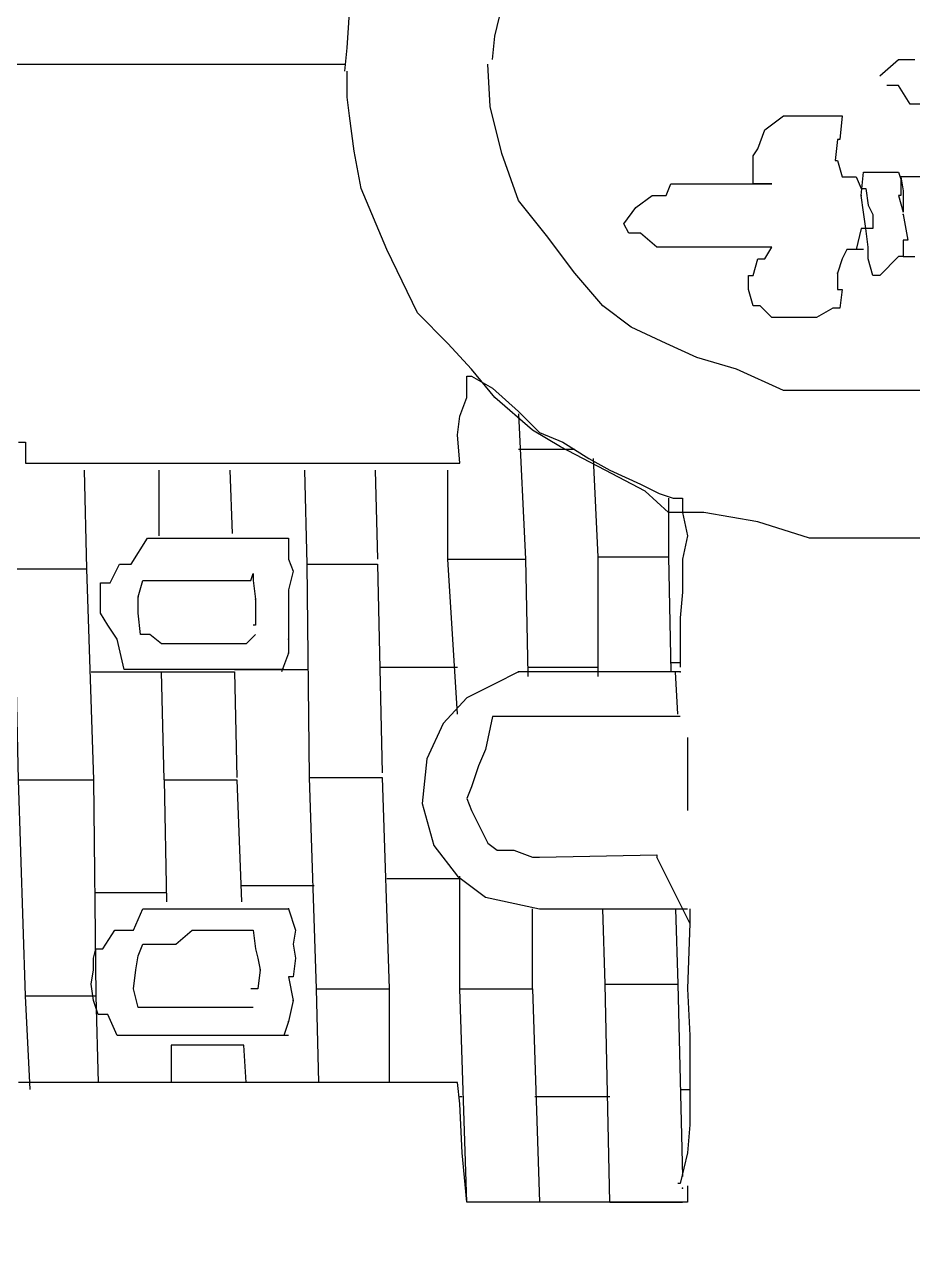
# Model space of a CAD drawing. Extents: x 747954 to 748544, y 4316381 to 4317408.
# Drawn here: x 747988.38 to 747992.16, y 4317237.16 to 4317242.35 of the extents above; entities that cross this region are included whole.
import ezdxf

# ---------------------------------------------------------------- set-up
doc = ezdxf.new("R2010")
doc.units = 0
doc.layers.get('0').update_dxf_attribs({"linetype": 'CONTINUOUS'})

msp = doc.modelspace()

# ---------------------------------------------------------------- linework, layer by layer
at = {"color": 0, "linetype": 'CONTINUOUS'}
for p, q in [((747989.75, 4317242.25), (747989.77, 4317242.53)), ((747989.75, 4317242.25), (747989.77, 4317242.53)), ((747990.38, 4317242.3), (747990.42, 4317242.47)), ((747990.38, 4317242.3), (747990.42, 4317242.47)), ((747990.37, 4317242.2), (747990.38, 4317242.3)), ((747990.37, 4317242.2), (747990.38, 4317242.3)), ((747989.74, 4317242.15), (747989.75, 4317242.25)), ((747989.74, 4317242.15), (747989.75, 4317242.25)), ((747988.19, 4317242.18), (747988.97, 4317242.18)), ((747988.19, 4317242.18), (747988.97, 4317242.18)), ((747988.97, 4317242.18), (747989.59, 4317242.18)), ((747988.97, 4317242.18), (747989.59, 4317242.18)), ((747989.59, 4317242.18), (747989.74, 4317242.18)), ((747989.59, 4317242.18), (747989.74, 4317242.18)), ((747990.36, 4317242), (747990.35, 4317242.18)), ((747990.36, 4317242), (747990.35, 4317242.18)), ((747992.02, 4317242.13), (747992.1, 4317242.2)), ((747992.02, 4317242.13), (747992.1, 4317242.2)), ((747992.1, 4317242.2), (747992.17, 4317242.2)), ((747992.1, 4317242.2), (747992.17, 4317242.2)), ((747989.75, 4317242.04), (747989.75, 4317242.15)), ((747989.75, 4317242.04), (747989.75, 4317242.15)), ((747992.1, 4317242.09), (747992.05, 4317242.09)), ((747992.1, 4317242.09), (747992.05, 4317242.09)), ((747992.15, 4317242.01), (747992.1, 4317242.09)), ((747992.15, 4317242.01), (747992.1, 4317242.09)), ((747989.76, 4317241.96), (747989.75, 4317242.04)), ((747989.76, 4317241.96), (747989.75, 4317242.04)), ((747992.22, 4317242.01), (747992.15, 4317242.01)), ((747992.22, 4317242.01), (747992.15, 4317242.01)), ((747989.78, 4317241.81), (747989.76, 4317241.96)), ((747989.78, 4317241.81), (747989.76, 4317241.96)), ((747990.41, 4317241.8), (747990.36, 4317242)), ((747990.41, 4317241.8), (747990.36, 4317242)), ((747991.53, 4317241.9), (747991.61, 4317241.96)), ((747991.53, 4317241.9), (747991.61, 4317241.96)), ((747991.61, 4317241.96), (747991.68, 4317241.96)), ((747991.61, 4317241.96), (747991.68, 4317241.96)), ((747991.68, 4317241.96), (747991.76, 4317241.96)), ((747991.68, 4317241.96), (747991.76, 4317241.96)), ((747991.76, 4317241.96), (747991.81, 4317241.96)), ((747991.76, 4317241.96), (747991.81, 4317241.96)), ((747991.81, 4317241.96), (747991.86, 4317241.96)), ((747991.81, 4317241.96), (747991.86, 4317241.96)), ((747991.86, 4317241.96), (747991.85, 4317241.86)), ((747991.86, 4317241.96), (747991.85, 4317241.86)), ((747991.5, 4317241.82), (747991.53, 4317241.9)), ((747991.5, 4317241.82), (747991.53, 4317241.9)), ((747991.84, 4317241.86), (747991.83, 4317241.77)), ((747991.84, 4317241.86), (747991.83, 4317241.77)), ((747991.85, 4317241.86), (747991.84, 4317241.86)), ((747991.85, 4317241.86), (747991.84, 4317241.86)), ((747989.81, 4317241.65), (747989.78, 4317241.81)), ((747989.81, 4317241.65), (747989.78, 4317241.81)), ((747990.48, 4317241.6), (747990.41, 4317241.8)), ((747990.48, 4317241.6), (747990.41, 4317241.8)), ((747991.48, 4317241.79), (747991.5, 4317241.82)), ((747991.48, 4317241.79), (747991.5, 4317241.82)), ((747991.48, 4317241.67), (747991.48, 4317241.79)), ((747991.48, 4317241.67), (747991.48, 4317241.79)), ((747991.83, 4317241.77), (747991.84, 4317241.77)), ((747991.83, 4317241.77), (747991.84, 4317241.77)), ((747991.84, 4317241.77), (747991.86, 4317241.7)), ((747991.84, 4317241.77), (747991.86, 4317241.7)), ((747991.86, 4317241.7), (747991.88, 4317241.7)), ((747991.86, 4317241.7), (747991.88, 4317241.7)), ((747991.88, 4317241.7), (747991.92, 4317241.7)), ((747991.88, 4317241.7), (747991.92, 4317241.7)), ((747991.92, 4317241.7), (747991.94, 4317241.65)), ((747991.92, 4317241.7), (747991.94, 4317241.65)), ((747991.94, 4317241.62), (747991.95, 4317241.72)), ((747991.94, 4317241.62), (747991.95, 4317241.72)), ((747991.95, 4317241.72), (747991.99, 4317241.72)), ((747991.95, 4317241.72), (747991.99, 4317241.72)), ((747991.99, 4317241.72), (747992.02, 4317241.72)), ((747991.99, 4317241.72), (747992.02, 4317241.72)), ((747992.02, 4317241.72), (747992.06, 4317241.72)), ((747992.02, 4317241.72), (747992.06, 4317241.72)), ((747992.06, 4317241.72), (747992.1, 4317241.72)), ((747992.06, 4317241.72), (747992.1, 4317241.72)), ((747992.1, 4317241.72), (747992.11, 4317241.69)), ((747992.1, 4317241.72), (747992.11, 4317241.69)), ((747992.12, 4317241.7), (747992.11, 4317241.7)), ((747992.11, 4317241.7), (747992.12, 4317241.64)), ((747992.12, 4317241.7), (747992.11, 4317241.7)), ((747992.11, 4317241.7), (747992.12, 4317241.64)), ((747992.11, 4317241.69), (747992.11, 4317241.62)), ((747992.11, 4317241.69), (747992.11, 4317241.62)), ((747992.15, 4317241.7), (747992.12, 4317241.7)), ((747992.15, 4317241.7), (747992.12, 4317241.7)), ((747992.2, 4317241.7), (747992.15, 4317241.7)), ((747992.2, 4317241.7), (747992.15, 4317241.7)), ((747989.92, 4317241.39), (747989.81, 4317241.65)), ((747989.92, 4317241.39), (747989.81, 4317241.65)), ((747991.11, 4317241.62), (747991.13, 4317241.67)), ((747991.11, 4317241.62), (747991.13, 4317241.67)), ((747991.13, 4317241.67), (747991.21, 4317241.67)), ((747991.13, 4317241.67), (747991.21, 4317241.67)), ((747991.21, 4317241.67), (747991.26, 4317241.67)), ((747991.21, 4317241.67), (747991.26, 4317241.67)), ((747991.26, 4317241.67), (747991.35, 4317241.67)), ((747991.26, 4317241.67), (747991.35, 4317241.67)), ((747991.35, 4317241.67), (747991.44, 4317241.67)), ((747991.35, 4317241.67), (747991.44, 4317241.67)), ((747991.44, 4317241.67), (747991.48, 4317241.67)), ((747991.44, 4317241.67), (747991.48, 4317241.67)), ((747991.48, 4317241.67), (747991.52, 4317241.67)), ((747991.52, 4317241.67), (747991.48, 4317241.67)), ((747991.48, 4317241.67), (747991.52, 4317241.67)), ((747991.52, 4317241.67), (747991.48, 4317241.67)), ((747991.52, 4317241.67), (747991.56, 4317241.67)), ((747991.56, 4317241.67), (747991.52, 4317241.67)), ((747991.52, 4317241.67), (747991.56, 4317241.67)), ((747991.56, 4317241.67), (747991.52, 4317241.67)), ((747991.94, 4317241.65), (747991.96, 4317241.65)), ((747991.94, 4317241.65), (747991.96, 4317241.65)), ((747991.96, 4317241.65), (747991.97, 4317241.58)), ((747991.96, 4317241.65), (747991.97, 4317241.58)), ((747992.12, 4317241.64), (747992.12, 4317241.62)), ((747992.12, 4317241.64), (747992.12, 4317241.62)), ((747990.6, 4317241.45), (747990.48, 4317241.6)), ((747990.6, 4317241.45), (747990.48, 4317241.6)), ((747990.98, 4317241.57), (747991.05, 4317241.62)), ((747990.98, 4317241.57), (747991.05, 4317241.62)), ((747991.05, 4317241.62), (747991.11, 4317241.62)), ((747991.05, 4317241.62), (747991.11, 4317241.62)), ((747991.95, 4317241.55), (747991.94, 4317241.62)), ((747991.95, 4317241.55), (747991.94, 4317241.62)), ((747992.11, 4317241.62), (747992.1, 4317241.62)), ((747992.1, 4317241.62), (747992.12, 4317241.55)), ((747992.11, 4317241.62), (747992.1, 4317241.62)), ((747992.1, 4317241.62), (747992.12, 4317241.55)), ((747992.12, 4317241.62), (747992.12, 4317241.55)), ((747992.12, 4317241.62), (747992.12, 4317241.55)), ((747990.93, 4317241.5), (747990.98, 4317241.57)), ((747990.93, 4317241.5), (747990.98, 4317241.57)), ((747991.96, 4317241.48), (747991.95, 4317241.55)), ((747991.96, 4317241.48), (747991.95, 4317241.55)), ((747991.97, 4317241.58), (747991.99, 4317241.54)), ((747991.97, 4317241.58), (747991.99, 4317241.54)), ((747991.99, 4317241.54), (747991.99, 4317241.48)), ((747991.99, 4317241.54), (747991.99, 4317241.48)), ((747992.12, 4317241.54), (747992.14, 4317241.43)), ((747992.12, 4317241.54), (747992.14, 4317241.43)), ((747990.95, 4317241.46), (747990.93, 4317241.5)), ((747990.95, 4317241.46), (747990.93, 4317241.5)), ((747990.72, 4317241.29), (747990.6, 4317241.45)), ((747990.72, 4317241.29), (747990.6, 4317241.45)), ((747991, 4317241.46), (747990.95, 4317241.46)), ((747991, 4317241.46), (747990.95, 4317241.46)), ((747991.07, 4317241.4), (747991, 4317241.46)), ((747991.07, 4317241.4), (747991, 4317241.46)), ((747991.94, 4317241.48), (747991.92, 4317241.39)), ((747991.94, 4317241.48), (747991.92, 4317241.39)), ((747991.96, 4317241.48), (747991.94, 4317241.48)), ((747991.96, 4317241.48), (747991.94, 4317241.48)), ((747991.97, 4317241.4), (747991.96, 4317241.48)), ((747991.99, 4317241.48), (747991.96, 4317241.48)), ((747991.97, 4317241.4), (747991.96, 4317241.48)), ((747991.99, 4317241.48), (747991.96, 4317241.48)), ((747992.14, 4317241.43), (747992.12, 4317241.43)), ((747992.12, 4317241.43), (747992.12, 4317241.36)), ((747992.14, 4317241.43), (747992.12, 4317241.43)), ((747992.12, 4317241.43), (747992.12, 4317241.36)), ((747990.05, 4317241.12), (747989.92, 4317241.39)), ((747990.05, 4317241.12), (747989.92, 4317241.39)), ((747991.17, 4317241.4), (747991.07, 4317241.4)), ((747991.17, 4317241.4), (747991.07, 4317241.4)), ((747991.26, 4317241.4), (747991.17, 4317241.4)), ((747991.26, 4317241.4), (747991.17, 4317241.4)), ((747991.33, 4317241.4), (747991.26, 4317241.4)), ((747991.33, 4317241.4), (747991.26, 4317241.4)), ((747991.38, 4317241.4), (747991.33, 4317241.4)), ((747991.38, 4317241.4), (747991.33, 4317241.4)), ((747991.44, 4317241.4), (747991.38, 4317241.4)), ((747991.44, 4317241.4), (747991.38, 4317241.4)), ((747991.51, 4317241.4), (747991.44, 4317241.4)), ((747991.51, 4317241.4), (747991.44, 4317241.4)), ((747991.56, 4317241.4), (747991.51, 4317241.4)), ((747991.56, 4317241.4), (747991.51, 4317241.4)), ((747991.53, 4317241.35), (747991.56, 4317241.4)), ((747991.53, 4317241.35), (747991.56, 4317241.4)), ((747991.88, 4317241.39), (747991.86, 4317241.35)), ((747991.88, 4317241.39), (747991.86, 4317241.35)), ((747991.92, 4317241.39), (747991.88, 4317241.39)), ((747991.92, 4317241.39), (747991.88, 4317241.39)), ((747991.95, 4317241.39), (747991.92, 4317241.39)), ((747991.95, 4317241.39), (747991.92, 4317241.39)), ((747991.97, 4317241.35), (747991.97, 4317241.4)), ((747991.97, 4317241.35), (747991.97, 4317241.4)), ((747991.48, 4317241.28), (747991.5, 4317241.35)), ((747991.48, 4317241.28), (747991.5, 4317241.35)), ((747991.5, 4317241.35), (747991.53, 4317241.35)), ((747991.5, 4317241.35), (747991.53, 4317241.35)), ((747991.86, 4317241.35), (747991.84, 4317241.29)), ((747991.86, 4317241.35), (747991.84, 4317241.29)), ((747991.99, 4317241.28), (747991.97, 4317241.35)), ((747991.99, 4317241.28), (747991.97, 4317241.35)), ((747992.1, 4317241.36), (747992.02, 4317241.28)), ((747992.1, 4317241.36), (747992.02, 4317241.28)), ((747992.12, 4317241.36), (747992.1, 4317241.36)), ((747992.12, 4317241.36), (747992.1, 4317241.36)), ((747992.12, 4317241.36), (747992.17, 4317241.36)), ((747992.12, 4317241.36), (747992.17, 4317241.36)), ((747990.84, 4317241.15), (747990.72, 4317241.29)), ((747990.84, 4317241.15), (747990.72, 4317241.29)), ((747991.46, 4317241.22), (747991.46, 4317241.28)), ((747991.46, 4317241.28), (747991.48, 4317241.28)), ((747991.46, 4317241.22), (747991.46, 4317241.28)), ((747991.46, 4317241.28), (747991.48, 4317241.28)), ((747991.84, 4317241.29), (747991.84, 4317241.22)), ((747991.84, 4317241.29), (747991.84, 4317241.22)), ((747992.02, 4317241.28), (747991.99, 4317241.28)), ((747992.02, 4317241.28), (747991.99, 4317241.28)), ((747991.48, 4317241.15), (747991.46, 4317241.22)), ((747991.48, 4317241.15), (747991.46, 4317241.22)), ((747991.84, 4317241.22), (747991.86, 4317241.22)), ((747991.84, 4317241.22), (747991.86, 4317241.22)), ((747991.86, 4317241.22), (747991.85, 4317241.14)), ((747991.86, 4317241.22), (747991.85, 4317241.14)), ((747990.18, 4317240.99), (747990.05, 4317241.12)), ((747990.18, 4317240.99), (747990.05, 4317241.12)), ((747990.96, 4317241.06), (747990.84, 4317241.15)), ((747990.96, 4317241.06), (747990.84, 4317241.15)), ((747991.51, 4317241.15), (747991.48, 4317241.15)), ((747991.51, 4317241.15), (747991.48, 4317241.15)), ((747991.56, 4317241.1), (747991.51, 4317241.15)), ((747991.56, 4317241.1), (747991.51, 4317241.15)), ((747991.82, 4317241.14), (747991.75, 4317241.1)), ((747991.82, 4317241.14), (747991.75, 4317241.1)), ((747991.85, 4317241.14), (747991.82, 4317241.14)), ((747991.85, 4317241.14), (747991.82, 4317241.14)), ((747991.62, 4317241.1), (747991.56, 4317241.1)), ((747991.62, 4317241.1), (747991.56, 4317241.1)), ((747991.67, 4317241.1), (747991.62, 4317241.1)), ((747991.67, 4317241.1), (747991.62, 4317241.1)), ((747991.75, 4317241.1), (747991.67, 4317241.1)), ((747991.75, 4317241.1), (747991.67, 4317241.1)), ((747991.11, 4317240.99), (747990.96, 4317241.06)), ((747991.11, 4317240.99), (747990.96, 4317241.06)), ((747990.28, 4317240.88), (747990.18, 4317240.99)), ((747990.28, 4317240.88), (747990.18, 4317240.99)), ((747991.24, 4317240.93), (747991.11, 4317240.99)), ((747991.24, 4317240.93), (747991.11, 4317240.99)), ((747991.41, 4317240.88), (747991.24, 4317240.93)), ((747991.41, 4317240.88), (747991.24, 4317240.93)), ((747990.38, 4317240.76), (747990.28, 4317240.88)), ((747990.38, 4317240.76), (747990.28, 4317240.88)), ((747991.61, 4317240.79), (747991.41, 4317240.88)), ((747991.61, 4317240.79), (747991.41, 4317240.88)), ((747990.26, 4317240.8), (747990.26, 4317240.85)), ((747990.26, 4317240.85), (747990.28, 4317240.85)), ((747990.26, 4317240.8), (747990.26, 4317240.85)), ((747990.26, 4317240.85), (747990.28, 4317240.85)), ((747990.28, 4317240.85), (747990.37, 4317240.8)), ((747990.28, 4317240.85), (747990.37, 4317240.8)), ((747990.23, 4317240.68), (747990.26, 4317240.76)), ((747990.23, 4317240.68), (747990.26, 4317240.76)), ((747990.26, 4317240.76), (747990.26, 4317240.8)), ((747990.26, 4317240.76), (747990.26, 4317240.8)), ((747990.37, 4317240.8), (747990.48, 4317240.7)), ((747990.37, 4317240.8), (747990.48, 4317240.7)), ((747990.54, 4317240.62), (747990.38, 4317240.76)), ((747990.54, 4317240.62), (747990.38, 4317240.76)), ((747991.81, 4317240.79), (747991.61, 4317240.79)), ((747991.81, 4317240.79), (747991.61, 4317240.79)), ((747992, 4317240.79), (747991.81, 4317240.79)), ((747992, 4317240.79), (747991.81, 4317240.79)), ((747992.2, 4317240.79), (747992, 4317240.79)), ((747992.2, 4317240.79), (747992, 4317240.79)), ((747990.22, 4317240.6), (747990.23, 4317240.68)), ((747990.22, 4317240.6), (747990.23, 4317240.68)), ((747990.48, 4317240.7), (747990.57, 4317240.61)), ((747990.48, 4317240.7), (747990.57, 4317240.61)), ((747990.48, 4317240.69), (747990.51, 4317240.07)), ((747990.48, 4317240.69), (747990.51, 4317240.07)), ((747990.23, 4317240.48), (747990.22, 4317240.6)), ((747990.23, 4317240.48), (747990.22, 4317240.6)), ((747990.66, 4317240.55), (747990.54, 4317240.62)), ((747990.66, 4317240.55), (747990.54, 4317240.62)), ((747990.57, 4317240.61), (747990.67, 4317240.57)), ((747990.57, 4317240.61), (747990.67, 4317240.57)), ((747988.35, 4317240.57), (747988.38, 4317240.57)), ((747988.35, 4317240.57), (747988.38, 4317240.57)), ((747988.38, 4317240.57), (747988.38, 4317240.48)), ((747988.38, 4317240.57), (747988.38, 4317240.48)), ((747990.85, 4317240.45), (747990.66, 4317240.55)), ((747990.85, 4317240.45), (747990.66, 4317240.55)), ((747990.67, 4317240.57), (747990.78, 4317240.5)), ((747990.67, 4317240.57), (747990.78, 4317240.5)), ((747990.48, 4317240.54), (747990.72, 4317240.54)), ((747990.48, 4317240.54), (747990.72, 4317240.54)), ((747990.78, 4317240.5), (747990.87, 4317240.45)), ((747990.78, 4317240.5), (747990.87, 4317240.45)), ((747990.82, 4317240.08), (747990.8, 4317240.5)), ((747990.82, 4317240.08), (747990.8, 4317240.5)), ((747988.38, 4317240.48), (747988.43, 4317240.48)), ((747988.38, 4317240.48), (747988.43, 4317240.48)), ((747988.43, 4317240.48), (747988.57, 4317240.48)), ((747988.43, 4317240.48), (747988.57, 4317240.48)), ((747988.57, 4317240.48), (747988.87, 4317240.48)), ((747988.57, 4317240.48), (747988.87, 4317240.48)), ((747988.63, 4317240.45), (747988.64, 4317240.03)), ((747988.63, 4317240.45), (747988.64, 4317240.03)), ((747988.87, 4317240.48), (747989.14, 4317240.48)), ((747988.87, 4317240.48), (747989.14, 4317240.48)), ((747988.95, 4317240.17), (747988.95, 4317240.45)), ((747988.95, 4317240.17), (747988.95, 4317240.45)), ((747989.14, 4317240.48), (747989.31, 4317240.48)), ((747989.14, 4317240.48), (747989.31, 4317240.48)), ((747989.25, 4317240.45), (747989.26, 4317240.18)), ((747989.25, 4317240.45), (747989.26, 4317240.18)), ((747989.31, 4317240.48), (747989.47, 4317240.48)), ((747989.31, 4317240.48), (747989.47, 4317240.48)), ((747989.47, 4317240.48), (747989.62, 4317240.48)), ((747989.47, 4317240.48), (747989.62, 4317240.48)), ((747989.58, 4317240.05), (747989.57, 4317240.45)), ((747989.58, 4317240.05), (747989.57, 4317240.45)), ((747989.62, 4317240.48), (747989.81, 4317240.48)), ((747989.62, 4317240.48), (747989.81, 4317240.48)), ((747989.81, 4317240.48), (747989.95, 4317240.48)), ((747989.81, 4317240.48), (747989.95, 4317240.48)), ((747989.87, 4317240.45), (747989.88, 4317240.07)), ((747989.87, 4317240.45), (747989.88, 4317240.07)), ((747989.95, 4317240.48), (747990.09, 4317240.48)), ((747989.95, 4317240.48), (747990.09, 4317240.48)), ((747990.09, 4317240.48), (747990.15, 4317240.48)), ((747990.09, 4317240.48), (747990.15, 4317240.48)), ((747990.15, 4317240.48), (747990.21, 4317240.48)), ((747990.15, 4317240.48), (747990.21, 4317240.48)), ((747990.18, 4317240.07), (747990.18, 4317240.45)), ((747990.18, 4317240.07), (747990.18, 4317240.45)), ((747990.21, 4317240.48), (747990.23, 4317240.48)), ((747990.21, 4317240.48), (747990.23, 4317240.48)), ((747991.02, 4317240.36), (747990.85, 4317240.45)), ((747991.02, 4317240.36), (747990.85, 4317240.45)), ((747990.87, 4317240.45), (747991, 4317240.39)), ((747990.87, 4317240.45), (747991, 4317240.39)), ((747991, 4317240.39), (747991.08, 4317240.35)), ((747991, 4317240.39), (747991.08, 4317240.35)), ((747991.12, 4317240.27), (747991.02, 4317240.36)), ((747991.12, 4317240.27), (747991.02, 4317240.36)), ((747991.08, 4317240.35), (747991.14, 4317240.33)), ((747991.08, 4317240.35), (747991.14, 4317240.33)), ((747991.12, 4317240.33), (747991.12, 4317240.08)), ((747991.12, 4317240.33), (747991.12, 4317240.08)), ((747991.14, 4317240.33), (747991.18, 4317240.33)), ((747991.14, 4317240.33), (747991.18, 4317240.33)), ((747991.18, 4317240.33), (747991.18, 4317240.27)), ((747991.18, 4317240.33), (747991.18, 4317240.27)), ((747991.27, 4317240.27), (747991.12, 4317240.27)), ((747991.27, 4317240.27), (747991.12, 4317240.27)), ((747991.18, 4317240.27), (747991.2, 4317240.17)), ((747991.18, 4317240.27), (747991.2, 4317240.17)), ((747991.5, 4317240.23), (747991.27, 4317240.27)), ((747991.5, 4317240.23), (747991.27, 4317240.27)), ((747991.72, 4317240.16), (747991.5, 4317240.23)), ((747991.72, 4317240.16), (747991.5, 4317240.23)), ((747988.83, 4317240.05), (747988.9, 4317240.16)), ((747988.83, 4317240.05), (747988.9, 4317240.16)), ((747988.9, 4317240.16), (747988.96, 4317240.16)), ((747988.9, 4317240.16), (747988.96, 4317240.16)), ((747988.96, 4317240.16), (747989.03, 4317240.16)), ((747988.96, 4317240.16), (747989.03, 4317240.16)), ((747989.03, 4317240.16), (747989.1, 4317240.16)), ((747989.03, 4317240.16), (747989.1, 4317240.16)), ((747989.1, 4317240.16), (747989.19, 4317240.16)), ((747989.1, 4317240.16), (747989.19, 4317240.16)), ((747989.19, 4317240.16), (747989.28, 4317240.16)), ((747989.19, 4317240.16), (747989.28, 4317240.16)), ((747989.28, 4317240.16), (747989.34, 4317240.16)), ((747989.28, 4317240.16), (747989.34, 4317240.16)), ((747989.34, 4317240.16), (747989.39, 4317240.16)), ((747989.34, 4317240.16), (747989.39, 4317240.16)), ((747989.39, 4317240.16), (747989.44, 4317240.16)), ((747989.39, 4317240.16), (747989.44, 4317240.16)), ((747989.44, 4317240.16), (747989.47, 4317240.16)), ((747989.44, 4317240.16), (747989.47, 4317240.16)), ((747989.47, 4317240.16), (747989.5, 4317240.16)), ((747989.47, 4317240.16), (747989.5, 4317240.16)), ((747989.5, 4317240.16), (747989.5, 4317240.07)), ((747989.5, 4317240.16), (747989.5, 4317240.07)), ((747991.2, 4317240.17), (747991.18, 4317240.07)), ((747991.2, 4317240.17), (747991.18, 4317240.07)), ((747991.92, 4317240.16), (747991.72, 4317240.16)), ((747991.92, 4317240.16), (747991.72, 4317240.16)), ((747992.14, 4317240.16), (747991.92, 4317240.16)), ((747992.14, 4317240.16), (747991.92, 4317240.16)), ((747992.32, 4317240.16), (747992.14, 4317240.16)), ((747992.32, 4317240.16), (747992.14, 4317240.16)), ((747988.74, 4317239.97), (747988.78, 4317240.05)), ((747988.74, 4317239.97), (747988.78, 4317240.05)), ((747988.78, 4317240.05), (747988.83, 4317240.05)), ((747988.78, 4317240.05), (747988.83, 4317240.05)), ((747989.5, 4317240.07), (747989.52, 4317240.02)), ((747989.5, 4317240.07), (747989.52, 4317240.02)), ((747991.18, 4317240.07), (747991.18, 4317239.93)), ((747991.18, 4317240.07), (747991.18, 4317239.93)), ((747988.86, 4317239.91), (747988.88, 4317239.98)), ((747988.86, 4317239.91), (747988.88, 4317239.98)), ((747988.88, 4317239.98), (747988.91, 4317239.98)), ((747988.88, 4317239.98), (747988.91, 4317239.98)), ((747988.91, 4317239.98), (747988.96, 4317239.98)), ((747988.91, 4317239.98), (747988.96, 4317239.98)), ((747988.96, 4317239.98), (747989.04, 4317239.98)), ((747988.96, 4317239.98), (747989.04, 4317239.98)), ((747989.04, 4317239.98), (747989.14, 4317239.98)), ((747989.04, 4317239.98), (747989.14, 4317239.98)), ((747989.14, 4317239.98), (747989.2, 4317239.98)), ((747989.14, 4317239.98), (747989.2, 4317239.98)), ((747989.2, 4317239.98), (747989.25, 4317239.98)), ((747989.2, 4317239.98), (747989.25, 4317239.98)), ((747989.25, 4317239.98), (747989.31, 4317239.98)), ((747989.25, 4317239.98), (747989.31, 4317239.98)), ((747989.31, 4317239.98), (747989.34, 4317239.98)), ((747989.31, 4317239.98), (747989.34, 4317239.98)), ((747989.34, 4317239.98), (747989.35, 4317240.01)), ((747989.34, 4317239.98), (747989.35, 4317240.01)), ((747989.35, 4317240.01), (747989.35, 4317239.98)), ((747989.35, 4317240.01), (747989.35, 4317239.98)), ((747989.35, 4317239.98), (747989.36, 4317239.9)), ((747989.35, 4317239.98), (747989.36, 4317239.9)), ((747989.52, 4317240.02), (747989.5, 4317239.94)), ((747989.52, 4317240.02), (747989.5, 4317239.94)), ((747988.7, 4317239.92), (747988.7, 4317239.97)), ((747988.7, 4317239.97), (747988.74, 4317239.97)), ((747988.7, 4317239.92), (747988.7, 4317239.97)), ((747988.7, 4317239.97), (747988.74, 4317239.97)), ((747989.5, 4317239.94), (747989.5, 4317239.9)), ((747989.5, 4317239.94), (747989.5, 4317239.9)), ((747991.18, 4317239.93), (747991.17, 4317239.82)), ((747991.18, 4317239.93), (747991.17, 4317239.82)), ((747988.7, 4317239.84), (747988.7, 4317239.92)), ((747988.7, 4317239.84), (747988.7, 4317239.92)), ((747988.86, 4317239.84), (747988.86, 4317239.91)), ((747988.86, 4317239.84), (747988.86, 4317239.91)), ((747989.36, 4317239.9), (747989.36, 4317239.79)), ((747989.36, 4317239.9), (747989.36, 4317239.79)), ((747989.5, 4317239.9), (747989.5, 4317239.83)), ((747989.5, 4317239.9), (747989.5, 4317239.83)), ((747988.73, 4317239.79), (747988.7, 4317239.84)), ((747988.73, 4317239.79), (747988.7, 4317239.84)), ((747988.87, 4317239.75), (747988.86, 4317239.84)), ((747988.87, 4317239.75), (747988.86, 4317239.84)), ((747989.5, 4317239.83), (747989.5, 4317239.79)), ((747989.5, 4317239.83), (747989.5, 4317239.79)), ((747991.17, 4317239.82), (747991.17, 4317239.71)), ((747991.17, 4317239.82), (747991.17, 4317239.71)), ((747988.77, 4317239.73), (747988.73, 4317239.79)), ((747988.77, 4317239.73), (747988.73, 4317239.79)), ((747989.36, 4317239.79), (747989.35, 4317239.79)), ((747989.36, 4317239.79), (747989.35, 4317239.79)), ((747989.5, 4317239.79), (747989.5, 4317239.73)), ((747989.5, 4317239.79), (747989.5, 4317239.73)), ((747988.8, 4317239.6), (747988.77, 4317239.73)), ((747988.8, 4317239.6), (747988.77, 4317239.73)), ((747988.91, 4317239.75), (747988.87, 4317239.75)), ((747988.91, 4317239.75), (747988.87, 4317239.75)), ((747988.96, 4317239.71), (747988.91, 4317239.75)), ((747988.96, 4317239.71), (747988.91, 4317239.75)), ((747989.36, 4317239.75), (747989.32, 4317239.71)), ((747989.36, 4317239.75), (747989.32, 4317239.71)), ((747989.5, 4317239.73), (747989.5, 4317239.67)), ((747989.5, 4317239.73), (747989.5, 4317239.67)), ((747989.02, 4317239.71), (747988.96, 4317239.71)), ((747989.02, 4317239.71), (747988.96, 4317239.71)), ((747989.05, 4317239.71), (747989.02, 4317239.71)), ((747989.05, 4317239.71), (747989.02, 4317239.71)), ((747989.11, 4317239.71), (747989.05, 4317239.71)), ((747989.11, 4317239.71), (747989.05, 4317239.71)), ((747989.19, 4317239.71), (747989.11, 4317239.71)), ((747989.19, 4317239.71), (747989.11, 4317239.71)), ((747989.27, 4317239.71), (747989.19, 4317239.71)), ((747989.27, 4317239.71), (747989.19, 4317239.71)), ((747989.32, 4317239.71), (747989.27, 4317239.71)), ((747989.32, 4317239.71), (747989.27, 4317239.71)), ((747989.5, 4317239.67), (747989.47, 4317239.59)), ((747989.5, 4317239.67), (747989.47, 4317239.59)), ((747991.17, 4317239.71), (747991.17, 4317239.62)), ((747991.17, 4317239.71), (747991.17, 4317239.62)), ((747991.13, 4317239.63), (747991.17, 4317239.63)), ((747991.13, 4317239.63), (747991.17, 4317239.63)), ((747991.17, 4317239.62), (747991.17, 4317239.61)), ((747991.17, 4317239.62), (747991.17, 4317239.61)), ((747988.66, 4317239.59), (747988.96, 4317239.59)), ((747988.66, 4317239.59), (747988.96, 4317239.59)), ((747988.86, 4317239.6), (747988.8, 4317239.6)), ((747988.86, 4317239.6), (747988.8, 4317239.6)), ((747988.88, 4317239.6), (747988.86, 4317239.6)), ((747988.88, 4317239.6), (747988.86, 4317239.6)), ((747988.98, 4317239.6), (747988.88, 4317239.6)), ((747988.98, 4317239.6), (747988.88, 4317239.6)), ((747989.09, 4317239.6), (747988.98, 4317239.6)), ((747989.09, 4317239.6), (747988.98, 4317239.6)), ((747989.16, 4317239.6), (747989.09, 4317239.6)), ((747989.16, 4317239.6), (747989.09, 4317239.6)), ((747989.24, 4317239.6), (747989.16, 4317239.6)), ((747989.24, 4317239.6), (747989.16, 4317239.6)), ((747989.38, 4317239.6), (747989.24, 4317239.6)), ((747989.38, 4317239.6), (747989.24, 4317239.6)), ((747989.27, 4317239.6), (747989.58, 4317239.6)), ((747989.27, 4317239.6), (747989.58, 4317239.6)), ((747989.48, 4317239.6), (747989.38, 4317239.6)), ((747989.48, 4317239.6), (747989.38, 4317239.6)), ((747989.89, 4317239.61), (747990.22, 4317239.61)), ((747989.89, 4317239.61), (747990.22, 4317239.61)), ((747990.48, 4317239.59), (747990.38, 4317239.54)), ((747990.48, 4317239.59), (747990.38, 4317239.54)), ((747990.52, 4317239.59), (747990.48, 4317239.59)), ((747990.52, 4317239.59), (747990.48, 4317239.59)), ((747990.52, 4317239.61), (747990.82, 4317239.61)), ((747990.52, 4317239.61), (747990.82, 4317239.61)), ((747991.17, 4317239.59), (747990.52, 4317239.59)), ((747991.17, 4317239.59), (747990.52, 4317239.59)), ((747991.16, 4317239.41), (747991.15, 4317239.59)), ((747991.16, 4317239.41), (747991.15, 4317239.59)), ((747990.38, 4317239.54), (747990.26, 4317239.48)), ((747990.38, 4317239.54), (747990.26, 4317239.48)), ((747990.26, 4317239.48), (747990.16, 4317239.37)), ((747990.26, 4317239.48), (747990.16, 4317239.37)), ((747990.16, 4317239.37), (747990.09, 4317239.22)), ((747990.16, 4317239.37), (747990.09, 4317239.22)), ((747990.37, 4317239.4), (747990.34, 4317239.26)), ((747990.37, 4317239.4), (747990.34, 4317239.26)), ((747990.42, 4317239.4), (747990.37, 4317239.4)), ((747990.42, 4317239.4), (747990.37, 4317239.4)), ((747990.46, 4317239.4), (747990.42, 4317239.4)), ((747990.46, 4317239.4), (747990.42, 4317239.4)), ((747990.52, 4317239.4), (747990.46, 4317239.4)), ((747990.52, 4317239.4), (747990.46, 4317239.4)), ((747991.17, 4317239.4), (747990.52, 4317239.4)), ((747991.17, 4317239.4), (747990.52, 4317239.4)), ((747991.2, 4317239.31), (747991.2, 4317239.23)), ((747991.2, 4317239.31), (747991.2, 4317239.23)), ((747990.34, 4317239.26), (747990.31, 4317239.19)), ((747990.34, 4317239.26), (747990.31, 4317239.19)), ((747990.09, 4317239.22), (747990.07, 4317239.03)), ((747990.09, 4317239.22), (747990.07, 4317239.03)), ((747991.2, 4317239.23), (747991.2, 4317239.05)), ((747991.2, 4317239.23), (747991.2, 4317239.05)), ((747990.31, 4317239.19), (747990.28, 4317239.1)), ((747990.31, 4317239.19), (747990.28, 4317239.1)), ((747988.97, 4317239.13), (747988.98, 4317238.61)), ((747988.97, 4317239.13), (747988.98, 4317238.61)), ((747990.28, 4317239.1), (747990.26, 4317239.05)), ((747990.28, 4317239.1), (747990.26, 4317239.05)), ((747990.26, 4317239.05), (747990.28, 4317239)), ((747990.26, 4317239.05), (747990.28, 4317239)), ((747991.2, 4317239.05), (747991.2, 4317239)), ((747991.2, 4317239.05), (747991.2, 4317239)), ((747990.07, 4317239.03), (747990.12, 4317238.85)), ((747990.07, 4317239.03), (747990.12, 4317238.85)), ((747990.28, 4317239), (747990.32, 4317238.92)), ((747990.28, 4317239), (747990.32, 4317238.92)), ((747990.32, 4317238.92), (747990.35, 4317238.86)), ((747990.32, 4317238.92), (747990.35, 4317238.86)), ((747990.12, 4317238.85), (747990.22, 4317238.72)), ((747990.12, 4317238.85), (747990.22, 4317238.72)), ((747990.35, 4317238.86), (747990.39, 4317238.83)), ((747990.35, 4317238.86), (747990.39, 4317238.83)), ((747990.39, 4317238.83), (747990.46, 4317238.83)), ((747990.39, 4317238.83), (747990.46, 4317238.83)), ((747990.46, 4317238.83), (747990.54, 4317238.8)), ((747990.46, 4317238.83), (747990.54, 4317238.8)), ((747990.54, 4317238.8), (747990.57, 4317238.8)), ((747990.54, 4317238.8), (747990.57, 4317238.8)), ((747990.57, 4317238.8), (747991.07, 4317238.81)), ((747990.57, 4317238.8), (747991.07, 4317238.81)), ((747991.07, 4317238.81), (747991.07, 4317238.8)), ((747991.07, 4317238.81), (747991.07, 4317238.8)), ((747991.21, 4317238.52), (747991.07, 4317238.8)), ((747991.21, 4317238.52), (747991.07, 4317238.8)), ((747989.3, 4317238.68), (747989.61, 4317238.68)), ((747989.3, 4317238.68), (747989.61, 4317238.68)), ((747989.92, 4317238.71), (747990.23, 4317238.71)), ((747989.92, 4317238.71), (747990.23, 4317238.71)), ((747990.22, 4317238.72), (747990.34, 4317238.63)), ((747990.22, 4317238.72), (747990.34, 4317238.63)), ((747990.23, 4317238.24), (747990.23, 4317238.72)), ((747990.23, 4317238.24), (747990.23, 4317238.72)), ((747988.68, 4317238.65), (747988.98, 4317238.65)), ((747988.68, 4317238.65), (747988.98, 4317238.65)), ((747990.34, 4317238.63), (747990.57, 4317238.58)), ((747990.34, 4317238.63), (747990.57, 4317238.58)), ((747988.84, 4317238.49), (747988.88, 4317238.58)), ((747988.84, 4317238.49), (747988.88, 4317238.58)), ((747988.88, 4317238.58), (747988.97, 4317238.58)), ((747988.88, 4317238.58), (747988.97, 4317238.58)), ((747988.97, 4317238.58), (747989.07, 4317238.58)), ((747988.97, 4317238.58), (747989.07, 4317238.58)), ((747989.07, 4317238.58), (747989.14, 4317238.58)), ((747989.07, 4317238.58), (747989.14, 4317238.58)), ((747989.14, 4317238.58), (747989.17, 4317238.58)), ((747989.14, 4317238.58), (747989.17, 4317238.58)), ((747989.17, 4317238.58), (747989.26, 4317238.58)), ((747989.17, 4317238.58), (747989.26, 4317238.58)), ((747989.26, 4317238.58), (747989.3, 4317238.58)), ((747989.26, 4317238.58), (747989.3, 4317238.58)), ((747989.3, 4317238.58), (747989.36, 4317238.58)), ((747989.3, 4317238.58), (747989.36, 4317238.58)), ((747989.36, 4317238.58), (747989.41, 4317238.58)), ((747989.36, 4317238.58), (747989.41, 4317238.58)), ((747989.41, 4317238.58), (747989.44, 4317238.58)), ((747989.41, 4317238.58), (747989.44, 4317238.58)), ((747989.44, 4317238.58), (747989.5, 4317238.58)), ((747989.44, 4317238.58), (747989.5, 4317238.58)), ((747989.5, 4317238.58), (747989.53, 4317238.49)), ((747989.5, 4317238.58), (747989.53, 4317238.49)), ((747990.54, 4317238.24), (747990.54, 4317238.58)), ((747990.54, 4317238.24), (747990.54, 4317238.58)), ((747990.57, 4317238.58), (747991.2, 4317238.58)), ((747990.57, 4317238.58), (747991.2, 4317238.58)), ((747990.85, 4317238.26), (747990.84, 4317238.58)), ((747990.85, 4317238.26), (747990.84, 4317238.58)), ((747991.15, 4317238.58), (747991.16, 4317238.26)), ((747991.15, 4317238.58), (747991.16, 4317238.26)), ((747991.21, 4317238.58), (747991.21, 4317238.52)), ((747991.21, 4317238.58), (747991.21, 4317238.52)), ((747988.71, 4317238.41), (747988.76, 4317238.49)), ((747988.71, 4317238.41), (747988.76, 4317238.49)), ((747988.76, 4317238.49), (747988.8, 4317238.49)), ((747988.76, 4317238.49), (747988.8, 4317238.49)), ((747988.8, 4317238.49), (747988.84, 4317238.49)), ((747988.8, 4317238.49), (747988.84, 4317238.49)), ((747989.02, 4317238.43), (747989.09, 4317238.49)), ((747989.02, 4317238.43), (747989.09, 4317238.49)), ((747989.09, 4317238.49), (747989.16, 4317238.49)), ((747989.09, 4317238.49), (747989.16, 4317238.49)), ((747989.16, 4317238.49), (747989.22, 4317238.49)), ((747989.16, 4317238.49), (747989.22, 4317238.49)), ((747989.22, 4317238.49), (747989.26, 4317238.49)), ((747989.22, 4317238.49), (747989.26, 4317238.49)), ((747989.26, 4317238.49), (747989.3, 4317238.49)), ((747989.26, 4317238.49), (747989.3, 4317238.49)), ((747989.3, 4317238.49), (747989.35, 4317238.49)), ((747989.3, 4317238.49), (747989.35, 4317238.49)), ((747989.35, 4317238.49), (747989.36, 4317238.41)), ((747989.35, 4317238.49), (747989.36, 4317238.41)), ((747989.53, 4317238.49), (747989.52, 4317238.43)), ((747989.53, 4317238.49), (747989.52, 4317238.43)), ((747991.21, 4317238.52), (747991.2, 4317238.24)), ((747991.21, 4317238.52), (747991.2, 4317238.24)), ((747988.86, 4317238.38), (747988.88, 4317238.43)), ((747988.86, 4317238.38), (747988.88, 4317238.43)), ((747988.88, 4317238.43), (747988.95, 4317238.43)), ((747988.88, 4317238.43), (747988.95, 4317238.43)), ((747988.95, 4317238.43), (747989.02, 4317238.43)), ((747988.95, 4317238.43), (747989.02, 4317238.43)), ((747989.52, 4317238.43), (747989.53, 4317238.37)), ((747989.52, 4317238.43), (747989.53, 4317238.37)), ((747988.67, 4317238.37), (747988.68, 4317238.41)), ((747988.67, 4317238.37), (747988.68, 4317238.41)), ((747988.67, 4317238.32), (747988.67, 4317238.37)), ((747988.67, 4317238.32), (747988.67, 4317238.37)), ((747988.68, 4317238.41), (747988.71, 4317238.41)), ((747988.68, 4317238.41), (747988.71, 4317238.41)), ((747988.85, 4317238.32), (747988.86, 4317238.38)), ((747988.85, 4317238.32), (747988.86, 4317238.38)), ((747989.36, 4317238.41), (747989.37, 4317238.37)), ((747989.36, 4317238.41), (747989.37, 4317238.37)), ((747989.37, 4317238.37), (747989.38, 4317238.32)), ((747989.37, 4317238.37), (747989.38, 4317238.32)), ((747989.53, 4317238.37), (747989.52, 4317238.29)), ((747989.53, 4317238.37), (747989.52, 4317238.29)), ((747988.66, 4317238.26), (747988.67, 4317238.32)), ((747988.66, 4317238.26), (747988.67, 4317238.32)), ((747988.84, 4317238.24), (747988.85, 4317238.32)), ((747988.84, 4317238.24), (747988.85, 4317238.32)), ((747989.38, 4317238.32), (747989.37, 4317238.24)), ((747989.38, 4317238.32), (747989.37, 4317238.24)), ((747989.52, 4317238.29), (747989.5, 4317238.29)), ((747989.5, 4317238.29), (747989.52, 4317238.19)), ((747989.52, 4317238.29), (747989.5, 4317238.29)), ((747989.5, 4317238.29), (747989.52, 4317238.19)), ((747988.67, 4317238.19), (747988.66, 4317238.26)), ((747988.67, 4317238.19), (747988.66, 4317238.26)), ((747988.86, 4317238.16), (747988.84, 4317238.24)), ((747988.86, 4317238.16), (747988.84, 4317238.24)), ((747989.35, 4317238.24), (747989.34, 4317238.24)), ((747989.35, 4317238.24), (747989.34, 4317238.24)), ((747989.37, 4317238.24), (747989.35, 4317238.24)), ((747989.37, 4317238.24), (747989.35, 4317238.24)), ((747991.2, 4317238.24), (747991.21, 4317238.04)), ((747991.2, 4317238.24), (747991.21, 4317238.04)), ((747988.69, 4317238.13), (747988.67, 4317238.19)), ((747988.69, 4317238.13), (747988.67, 4317238.19)), ((747988.88, 4317238.16), (747988.86, 4317238.16)), ((747988.88, 4317238.16), (747988.86, 4317238.16)), ((747988.94, 4317238.16), (747988.88, 4317238.16)), ((747988.94, 4317238.16), (747988.88, 4317238.16)), ((747989, 4317238.16), (747988.94, 4317238.16)), ((747989, 4317238.16), (747988.94, 4317238.16)), ((747989.08, 4317238.16), (747989, 4317238.16)), ((747989.08, 4317238.16), (747989, 4317238.16)), ((747989.16, 4317238.16), (747989.08, 4317238.16)), ((747989.16, 4317238.16), (747989.08, 4317238.16)), ((747989.22, 4317238.16), (747989.16, 4317238.16)), ((747989.22, 4317238.16), (747989.16, 4317238.16)), ((747989.29, 4317238.16), (747989.22, 4317238.16)), ((747989.29, 4317238.16), (747989.22, 4317238.16)), ((747989.35, 4317238.16), (747989.29, 4317238.16)), ((747989.35, 4317238.16), (747989.29, 4317238.16)), ((747989.52, 4317238.19), (747989.5, 4317238.1)), ((747989.52, 4317238.19), (747989.5, 4317238.1)), ((747988.73, 4317238.13), (747988.69, 4317238.13)), ((747988.73, 4317238.13), (747988.69, 4317238.13)), ((747988.77, 4317238.04), (747988.73, 4317238.13)), ((747988.77, 4317238.04), (747988.73, 4317238.13)), ((747989.5, 4317238.1), (747989.48, 4317238.04)), ((747989.5, 4317238.1), (747989.48, 4317238.04)), ((747988.83, 4317238.04), (747988.77, 4317238.04)), ((747988.83, 4317238.04), (747988.77, 4317238.04)), ((747988.9, 4317238.04), (747988.83, 4317238.04)), ((747988.9, 4317238.04), (747988.83, 4317238.04)), ((747988.96, 4317238.04), (747988.9, 4317238.04)), ((747988.96, 4317238.04), (747988.9, 4317238.04)), ((747989.04, 4317238.04), (747988.96, 4317238.04)), ((747989.04, 4317238.04), (747988.96, 4317238.04)), ((747989.11, 4317238.04), (747989.04, 4317238.04)), ((747989.11, 4317238.04), (747989.04, 4317238.04)), ((747989.19, 4317238.04), (747989.11, 4317238.04)), ((747989.19, 4317238.04), (747989.11, 4317238.04)), ((747989.29, 4317238.04), (747989.19, 4317238.04)), ((747989.29, 4317238.04), (747989.19, 4317238.04)), ((747989.39, 4317238.04), (747989.29, 4317238.04)), ((747989.39, 4317238.04), (747989.29, 4317238.04)), ((747989.5, 4317238.04), (747989.39, 4317238.04)), ((747989.5, 4317238.04), (747989.39, 4317238.04)), ((747989.48, 4317238.04), (747989.45, 4317238.04)), ((747989.48, 4317238.04), (747989.45, 4317238.04)), ((747991.21, 4317238.04), (747991.21, 4317237.84)), ((747991.21, 4317238.04), (747991.21, 4317237.84)), ((747988.44, 4317237.84), (747988.35, 4317237.84)), ((747988.44, 4317237.84), (747988.35, 4317237.84)), ((747988.55, 4317237.84), (747988.44, 4317237.84)), ((747988.55, 4317237.84), (747988.44, 4317237.84)), ((747988.73, 4317237.84), (747988.55, 4317237.84)), ((747988.73, 4317237.84), (747988.55, 4317237.84)), ((747988.96, 4317237.84), (747988.73, 4317237.84)), ((747988.96, 4317237.84), (747988.73, 4317237.84)), ((747989.73, 4317237.84), (747988.96, 4317237.84)), ((747989.73, 4317237.84), (747988.96, 4317237.84)), ((747990.22, 4317237.84), (747989.73, 4317237.84)), ((747990.22, 4317237.84), (747989.73, 4317237.84)), ((747990.23, 4317237.75), (747990.22, 4317237.84)), ((747990.23, 4317237.75), (747990.22, 4317237.84)), ((747991.17, 4317237.81), (747991.21, 4317237.81)), ((747991.17, 4317237.81), (747991.21, 4317237.81)), ((747991.21, 4317237.84), (747991.21, 4317237.66)), ((747991.21, 4317237.84), (747991.21, 4317237.66)), ((747990.23, 4317237.78), (747990.24, 4317237.78)), ((747990.23, 4317237.78), (747990.24, 4317237.78)), ((747990.24, 4317237.54), (747990.23, 4317237.75)), ((747990.24, 4317237.54), (747990.23, 4317237.75)), ((747990.55, 4317237.78), (747990.87, 4317237.78)), ((747990.55, 4317237.78), (747990.87, 4317237.78)), ((747991.21, 4317237.66), (747991.2, 4317237.54)), ((747991.21, 4317237.66), (747991.2, 4317237.54)), ((747990.26, 4317237.33), (747990.24, 4317237.54)), ((747990.26, 4317237.33), (747990.24, 4317237.54)), ((747991.2, 4317237.54), (747991.17, 4317237.41)), ((747991.2, 4317237.54), (747991.17, 4317237.41)), ((747991.17, 4317237.41), (747991.16, 4317237.41)), ((747991.17, 4317237.41), (747991.16, 4317237.41)), ((747991.2, 4317237.4), (747991.2, 4317237.33)), ((747991.2, 4317237.4), (747991.2, 4317237.33)), ((747990.72, 4317237.33), (747990.26, 4317237.33)), ((747990.72, 4317237.33), (747990.26, 4317237.33)), ((747991.2, 4317237.33), (747990.72, 4317237.33)), ((747991.2, 4317237.33), (747990.72, 4317237.33)), ((747990.87, 4317237.33), (747991.18, 4317237.33)), ((747990.87, 4317237.33), (747991.18, 4317237.33))]:
    msp.add_line(p, q, dxfattribs=at)
for points in [[(747990.82, 4317239.57), (747990.82, 4317240.08), (747991.12, 4317240.08), (747991.13, 4317239.59)], [(747990.82, 4317239.57), (747990.82, 4317240.08), (747991.12, 4317240.08), (747991.13, 4317239.59)], [(747988.35, 4317239.13), (747988.33, 4317240.03), (747988.64, 4317240.03), (747988.67, 4317239.13)], [(747988.35, 4317239.13), (747988.33, 4317240.03), (747988.64, 4317240.03), (747988.67, 4317239.13)], [(747989.59, 4317239.14), (747989.58, 4317240.05), (747989.88, 4317240.05), (747989.9, 4317239.16)], [(747989.59, 4317239.14), (747989.58, 4317240.05), (747989.88, 4317240.05), (747989.9, 4317239.16)], [(747990.22, 4317239.41), (747990.18, 4317240.07), (747990.51, 4317240.07), (747990.52, 4317239.58), (747990.52, 4317239.57)], [(747990.22, 4317239.41), (747990.18, 4317240.07), (747990.51, 4317240.07), (747990.52, 4317239.58), (747990.52, 4317239.57)], [(747988.97, 4317239.13), (747988.96, 4317239.59), (747989.27, 4317239.59), (747989.28, 4317239.14)], [(747988.97, 4317239.13), (747988.96, 4317239.59), (747989.27, 4317239.59), (747989.28, 4317239.14)], [(747988.38, 4317238.21), (747988.35, 4317239.13), (747988.67, 4317239.13), (747988.68, 4317238.21)], [(747988.38, 4317238.21), (747988.35, 4317239.13), (747988.67, 4317239.13), (747988.68, 4317238.21)], [(747988.97, 4317239.13), (747989.28, 4317239.13), (747989.3, 4317238.61)], [(747988.97, 4317239.13), (747989.28, 4317239.13), (747989.3, 4317238.61)], [(747989.62, 4317238.24), (747989.59, 4317239.14), (747989.9, 4317239.14), (747989.93, 4317238.24)], [(747989.62, 4317238.24), (747989.59, 4317239.14), (747989.9, 4317239.14), (747989.93, 4317238.24)], [(747988.4, 4317237.81), (747988.38, 4317238.21), (747988.68, 4317238.21), (747988.69, 4317237.84)], [(747988.4, 4317237.81), (747988.38, 4317238.21), (747988.68, 4317238.21), (747988.69, 4317237.84)], [(747989.63, 4317237.84), (747989.62, 4317238.24), (747989.93, 4317238.24), (747989.93, 4317237.84)], [(747989.63, 4317237.84), (747989.62, 4317238.24), (747989.93, 4317238.24), (747989.93, 4317237.84)], [(747990.26, 4317237.33), (747990.23, 4317238.24), (747990.54, 4317238.24), (747990.57, 4317237.33)], [(747990.26, 4317237.33), (747990.23, 4317238.24), (747990.54, 4317238.24), (747990.57, 4317237.33)], [(747990.87, 4317237.33), (747990.85, 4317238.26), (747991.16, 4317238.26), (747991.18, 4317237.44)], [(747990.87, 4317237.33), (747990.85, 4317238.26), (747991.16, 4317238.26), (747991.18, 4317237.44)], [(747989.32, 4317237.84), (747989.31, 4317238), (747989, 4317238), (747989, 4317237.84)], [(747989.32, 4317237.84), (747989.31, 4317238), (747989, 4317238), (747989, 4317237.84)]]:
    msp.add_lwpolyline(points, dxfattribs=at)
for p in [(747992.11, 4317241.7), (747992.11, 4317241.7), (747991.94, 4317241.62), (747991.94, 4317241.62), (747992.12, 4317241.54), (747992.12, 4317241.54), (747991.84, 4317241.29), (747991.84, 4317241.29), (747988.86, 4317239.91), (747988.86, 4317239.91), (747989.36, 4317239.9), (747989.36, 4317239.9), (747989.36, 4317239.9), (747989.36, 4317239.9), (747989.5, 4317239.73), (747989.5, 4317239.73), (747989.5, 4317239.67), (747989.5, 4317239.67), (747990.48, 4317239.59), (747990.48, 4317239.59), (747991.17, 4317239.59), (747991.17, 4317239.59), (747989.5, 4317238.58), (747989.5, 4317238.58), (747989.38, 4317238.32), (747989.38, 4317238.32), (747989.52, 4317238.19), (747989.52, 4317238.19), (747989.5, 4317238.1), (747989.5, 4317238.1), (747991.18, 4317237.39), (747991.18, 4317237.39)]:
    msp.add_point(p, dxfattribs=at)

# ---------------------------------------------------------------- meshes
mesh = msp.add_polyface(dxfattribs=at)
corners = [(747954.5, 4316381), (747954.5, 4316381), (747954.5, 4316571.9618), (748262.5, 4316381), (747954.5, 4316746.4935), (748544, 4316381), (747954.5, 4317407.5), (748544, 4317042.0065), (748544, 4317407.5)]
mesh.append_faces([[corners[k] for k in face] for face in [(0, 1, 3, 2), (2, 3, 5, 4), (4, 5, 7, 6), (6, 7, 8, 8)]], dxfattribs={"vtx0": -1, "vtx2": -1, "color": 0})
mesh = msp.add_polyface(dxfattribs=at)
corners = [(747964.5, 4317221), (747964.5, 4317221), (747964.5, 4317395.2713), (748245.58, 4317221), (747964.5, 4317401.5), (748245.58, 4317227.2287), (748245.58, 4317401.5)]
mesh.append_faces([[corners[k] for k in face] for face in [(0, 1, 3, 2), (2, 3, 5, 4), (4, 5, 6, 6)]], dxfattribs={"vtx0": -1, "vtx2": -1, "color": 0})

doc.saveas('drawing.dxf')
